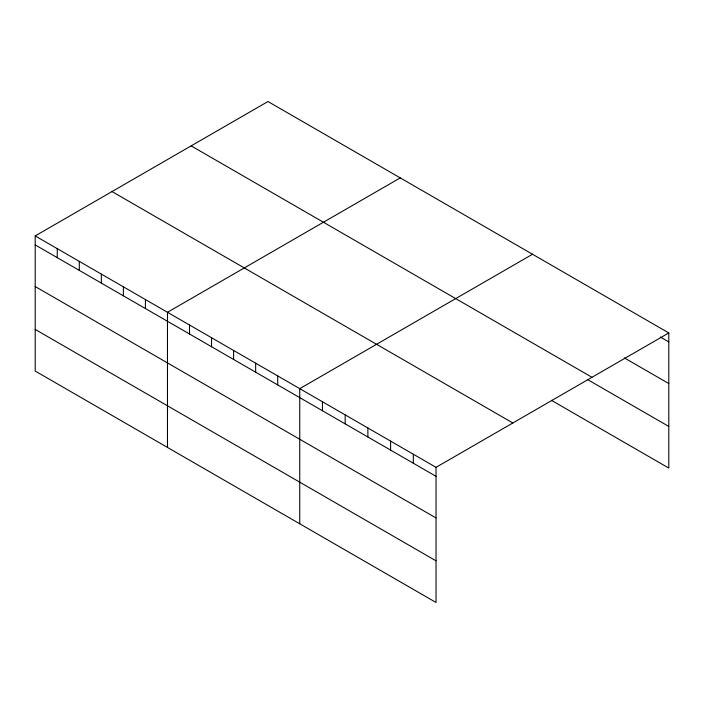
<?xml version="1.0" encoding="UTF-8"?>
<svg xmlns="http://www.w3.org/2000/svg" width="704" height="704" viewBox="0 0 704 704"><rect width="100%" height="100%" fill="white"/><g stroke="black" fill="none" stroke-linecap="round" stroke-linejoin="round"><path stroke-width="1.06" d="M436.031 517.95L436.031 467.333L35.2 235.919L35.2 371.061L436.031 602.474L436.031 517.95L35.2 286.537M551.443 400.33L668.8 468.081L668.8 332.939L267.969 101.526L35.2 235.919M400.242 177.892L167.473 312.286L167.473 447.427M532.514 254.258L299.746 388.652L299.746 523.794M436.031 467.333L668.8 332.939M660.282 337.022L668.8 341.933M624.316 357.887L668.8 383.566M191.154 145.878L591.985 377.291M587.409 379.465L668.8 426.457M112.015 191.567L512.846 422.981M35.2 244.913L436.031 476.326M35.2 329.428L436.031 560.842M413.318 454.221L413.318 463.214M390.597 441.109L390.597 450.102M367.884 427.997L367.884 436.982M345.171 414.876L345.171 423.87M322.458 401.764L322.458 410.758M277.702 375.927L277.702 384.921M255.658 363.194L255.658 372.187M233.614 350.469L233.614 359.462M211.561 337.744L211.561 346.729M189.517 325.01L189.517 334.004M145.429 299.561L145.429 308.546M123.385 286.827L123.385 295.821M101.341 274.102L101.341 283.096M79.288 261.369L79.288 270.362M57.244 248.644L57.244 257.638"/></g></svg>
